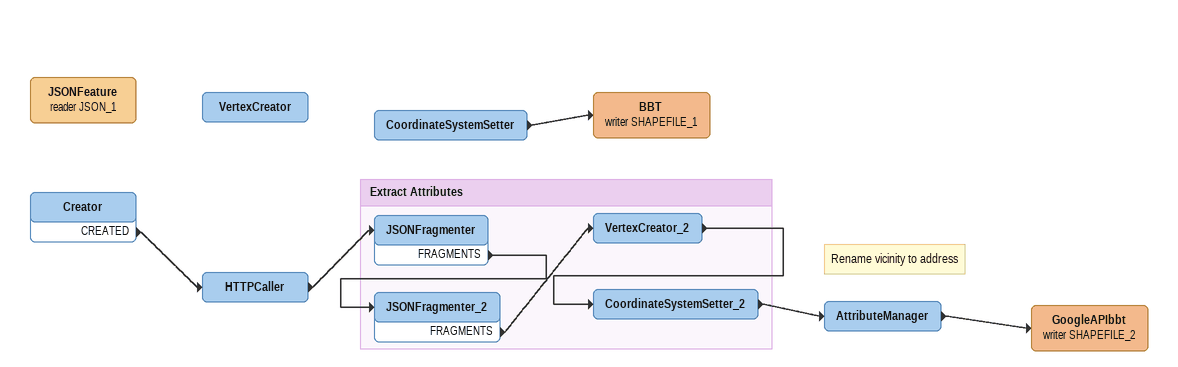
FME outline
JSONFeature (reader JSON_1)
Creator
    CREATED -> HTTPCaller
HTTPCaller
    -> JSONFragmenter
Note: Rename vicinity to address
AttributeManager
    -> GoogleAPIbbt (writer SHAPEFILE_2)
GoogleAPIbbt (writer SHAPEFILE_2)
VertexCreator
CoordinateSystemSetter
    -> BBT (writer SHAPEFILE_1)
BBT (writer SHAPEFILE_1)

Bookmark: Extract Attributes
JSONFragmenter
    FRAGMENTS -> JSONFragmenter_2
JSONFragmenter_2
    FRAGMENTS -> VertexCreator_2
VertexCreator_2
    -> CoordinateSystemSetter_2
CoordinateSystemSetter_2
    -> AttributeManager
